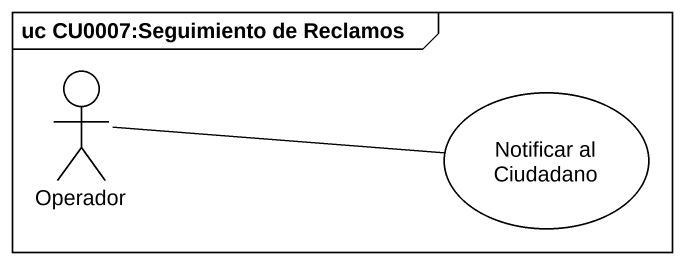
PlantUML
@startuml
mainframe uc CU0007:Seguimiento de Reclamos
actor Operador
usecase "Notificar al Ciudadano" as Notificar_al_Ciudadano
Operador -right- Notificar_al_Ciudadano
@enduml
